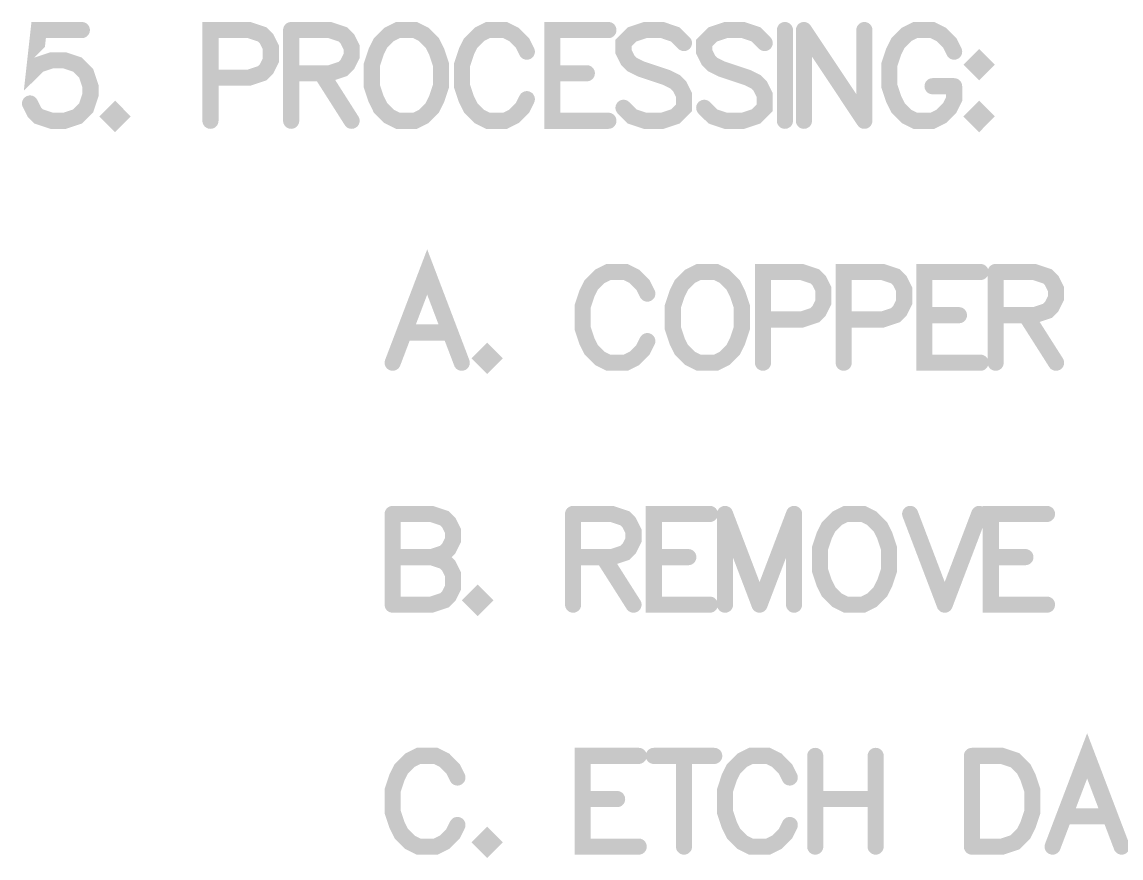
# Model space of a CAD drawing. Extents: x -9.8 to 23.3, y -7.1 to 14.3.
# Drawn here: x -6.209 to -5.527, y 6.133 to 6.651 of the extents above; entities that cross this region are included whole.
import ezdxf

# ---------------------------------------------------------------- set-up
doc = ezdxf.new("R2010")
doc.units = 0
doc.layers.add('2D_LINE_00', color=1, linetype='CONTINUOUS')

# ---------------------------------------------------------------- blocks, each defined once
blk = doc.blocks.new('SMOOTH_0$01')
at = {"const_width": 0.005}
blk.add_lwpolyline([(-0.0025, 0, 1), (0.0025, 0, 1)], format="xyb", close=True, dxfattribs=at)
blk = doc.blocks.new('DRAWING_1329')
at = {"layer": '2D_LINE_00', "const_width": 0.01}
blk.add_lwpolyline([(0, 0), (-0.00268, 0.00535), (-0.00803, 0.01071), (-0.01339, 0.01339), (-0.0241, 0.01339), (-0.02946, 0.01071), (-0.03481, 0.00535), (-0.03749, 0), (-0.04017, -0.00804), (-0.04017, -0.02143), (-0.03749, -0.02946), (-0.03481, -0.03482), (-0.02946, -0.04017), (-0.0241, -0.04285), (-0.01339, -0.04285), (-0.00803, -0.04017), (-0.00268, -0.03482), (0, -0.02946)], dxfattribs=at)
at = {"layer": '2D_LINE_00'}
for p in [(-0.02946, 0.01071), (-0.0241, 0.01339), (-0.01339, 0.01339), (-0.00803, 0.01071), (-0.03481, 0.00535), (-0.00268, 0.00535), (-0.03749, 0), (0, 0), (-0.04017, -0.00804), (-0.04017, -0.02143), (-0.03749, -0.02946), (0, -0.02946), (-0.03481, -0.03482), (-0.00268, -0.03482), (-0.02946, -0.04017), (-0.0241, -0.04285), (-0.01339, -0.04285), (-0.00803, -0.04017)]:
    blk.add_blockref('SMOOTH_0$01', p, dxfattribs=at)
blk = doc.blocks.new('DRAWING_1330')
at = {"layer": '2D_LINE_00', "const_width": 0.01}
blk.add_lwpolyline([(0, 0), (-0.00268, -0.00268), (0, -0.00536), (0.00268, -0.00268), (0, 0)], dxfattribs=at)
at = {"layer": '2D_LINE_00'}
for p in [(-0.00268, -0.00268), (0, 0), (0, 0), (0.00268, -0.00268), (0, -0.00536)]:
    blk.add_blockref('SMOOTH_0$01', p, dxfattribs=at)
blk = doc.blocks.new('DRAWING_1331')
at = {"layer": '2D_LINE_00', "const_width": 0.01}
blk.add_lwpolyline([(0, 0), (-0.03482, 0), (-0.03482, -0.05624), (0, -0.05624)], dxfattribs=at)
at = {"layer": '2D_LINE_00'}
for p in [(-0.03482, 0), (0, 0), (-0.03482, -0.05624), (0, -0.05624)]:
    blk.add_blockref('SMOOTH_0$01', p, dxfattribs=at)
blk = doc.blocks.new('DRAWING_1332')
at = {"layer": '2D_LINE_00', "const_width": 0.01}
blk.add_lwpolyline([(0, 0), (0.02143, 0)], dxfattribs=at)
at = {"layer": '2D_LINE_00'}
for p in [(0, 0), (0.02143, 0)]:
    blk.add_blockref('SMOOTH_0$01', p, dxfattribs=at)
blk = doc.blocks.new('DRAWING_1333')
at = {"layer": '2D_LINE_00', "const_width": 0.01}
blk.add_lwpolyline([(0, 0), (0, -0.05624)], dxfattribs=at)
at = {"layer": '2D_LINE_00'}
for p in [(0, 0), (0, -0.05624)]:
    blk.add_blockref('SMOOTH_0$01', p, dxfattribs=at)
blk = doc.blocks.new('DRAWING_1334')
at = {"layer": '2D_LINE_00', "const_width": 0.01}
blk.add_lwpolyline([(0, 0), (0.03749, 0)], dxfattribs=at)
at = {"layer": '2D_LINE_00'}
for p in [(0, 0), (0.03749, 0)]:
    blk.add_blockref('SMOOTH_0$01', p, dxfattribs=at)
blk = doc.blocks.new('DRAWING_1335')
at = {"layer": '2D_LINE_00', "const_width": 0.01}
blk.add_lwpolyline([(0, 0), (-0.00268, 0.00535), (-0.00804, 0.01071), (-0.01339, 0.01339), (-0.02411, 0.01339), (-0.02946, 0.01071), (-0.03482, 0.00535), (-0.0375, 0), (-0.04017, -0.00804), (-0.04017, -0.02143), (-0.0375, -0.02946), (-0.03482, -0.03482), (-0.02946, -0.04017), (-0.02411, -0.04285), (-0.01339, -0.04285), (-0.00804, -0.04017), (-0.00268, -0.03482), (0, -0.02946)], dxfattribs=at)
at = {"layer": '2D_LINE_00'}
for p in [(-0.02946, 0.01071), (-0.02411, 0.01339), (-0.01339, 0.01339), (-0.00804, 0.01071), (-0.03482, 0.00535), (-0.00268, 0.00535), (-0.0375, 0), (0, 0), (-0.04017, -0.00804), (-0.04017, -0.02143), (-0.0375, -0.02946), (0, -0.02946), (-0.03482, -0.03482), (-0.00268, -0.03482), (-0.02946, -0.04017), (-0.02411, -0.04285), (-0.01339, -0.04285), (-0.00804, -0.04017)]:
    blk.add_blockref('SMOOTH_0$01', p, dxfattribs=at)
blk = doc.blocks.new('DRAWING_1336')
at = {"layer": '2D_LINE_00', "const_width": 0.01}
blk.add_lwpolyline([(0, 0), (0, -0.05624)], dxfattribs=at)
at = {"layer": '2D_LINE_00'}
for p in [(0, 0), (0, -0.05624)]:
    blk.add_blockref('SMOOTH_0$01', p, dxfattribs=at)
blk = doc.blocks.new('DRAWING_1337')
at = {"layer": '2D_LINE_00', "const_width": 0.01}
blk.add_lwpolyline([(0, 0), (0, -0.05624)], dxfattribs=at)
at = {"layer": '2D_LINE_00'}
for p in [(0, 0), (0, -0.05624)]:
    blk.add_blockref('SMOOTH_0$01', p, dxfattribs=at)
blk = doc.blocks.new('DRAWING_1338')
at = {"layer": '2D_LINE_00', "const_width": 0.01}
blk.add_lwpolyline([(0, 0), (0.03749, 0)], dxfattribs=at)
at = {"layer": '2D_LINE_00'}
for p in [(0, 0), (0.03749, 0)]:
    blk.add_blockref('SMOOTH_0$01', p, dxfattribs=at)
blk = doc.blocks.new('DRAWING_1339')
at = {"layer": '2D_LINE_00', "const_width": 0.01}
blk.add_lwpolyline([(0, 0), (0, -0.05624)], dxfattribs=at)
at = {"layer": '2D_LINE_00'}
for p in [(0, 0), (0, -0.05624)]:
    blk.add_blockref('SMOOTH_0$01', p, dxfattribs=at)
blk = doc.blocks.new('DRAWING_1340')
at = {"layer": '2D_LINE_00', "const_width": 0.01}
blk.add_lwpolyline([(0, 0), (0.01874, 0), (0.02678, -0.00268), (0.03213, -0.00804), (0.03481, -0.01339), (0.03749, -0.02143), (0.03749, -0.03482), (0.03481, -0.04285), (0.03213, -0.04821), (0.02678, -0.05356), (0.01874, -0.05624), (0, -0.05624)], dxfattribs=at)
at = {"layer": '2D_LINE_00'}
for p in [(0, 0), (0.01874, 0), (0.02678, -0.00268), (0.03213, -0.00804), (0.03481, -0.01339), (0.03749, -0.02143), (0.03749, -0.03482), (0.03481, -0.04285), (0.03213, -0.04821), (0, -0.05624), (0.01874, -0.05624), (0.02678, -0.05356)]:
    blk.add_blockref('SMOOTH_0$01', p, dxfattribs=at)
blk = doc.blocks.new('DRAWING_1341')
at = {"layer": '2D_LINE_00', "const_width": 0.01}
blk.add_lwpolyline([(0, 0), (-0.02142, 0.05624), (-0.04284, 0)], dxfattribs=at)
at = {"layer": '2D_LINE_00'}
for p in [(-0.02142, 0.05624), (-0.04284, 0), (0, 0)]:
    blk.add_blockref('SMOOTH_0$01', p, dxfattribs=at)
blk = doc.blocks.new('DRAWING_1342')
at = {"layer": '2D_LINE_00', "const_width": 0.01}
blk.add_lwpolyline([(0, 0), (0.02678, 0)], dxfattribs=at)
at = {"layer": '2D_LINE_00'}
for p in [(0, 0), (0.02678, 0)]:
    blk.add_blockref('SMOOTH_0$01', p, dxfattribs=at)
blk = doc.blocks.new('DRAWING_1435')
at = {"layer": '2D_LINE_00', "const_width": 0.01}
blk.add_lwpolyline([(0, 0), (-0.02678, 0), (-0.02946, -0.0241), (-0.02678, -0.02143), (-0.01875, -0.01875), (-0.01072, -0.01875), (-0.00268, -0.02143), (0.00267, -0.02678), (0.00535, -0.03482), (0.00535, -0.04017), (0.00267, -0.04821), (-0.00268, -0.05356), (-0.01072, -0.05624), (-0.01875, -0.05624), (-0.02678, -0.05356), (-0.02946, -0.05088), (-0.03214, -0.04553)], dxfattribs=at)
at = {"layer": '2D_LINE_00'}
for p in [(-0.02678, 0), (0, 0), (-0.02946, -0.0241), (-0.02678, -0.02143), (-0.01875, -0.01875), (-0.01072, -0.01875), (-0.00268, -0.02143), (0.00267, -0.02678), (0.00535, -0.03482), (-0.03214, -0.04553), (0.00535, -0.04017), (-0.02946, -0.05088), (0.00267, -0.04821), (-0.02678, -0.05356), (-0.01875, -0.05624), (-0.01072, -0.05624), (-0.00268, -0.05356)]:
    blk.add_blockref('SMOOTH_0$01', p, dxfattribs=at)
blk = doc.blocks.new('DRAWING_1436')
at = {"layer": '2D_LINE_00', "const_width": 0.01}
blk.add_lwpolyline([(0, 0), (-0.00268, -0.00268), (0, -0.00536), (0.00267, -0.00268), (0, 0)], dxfattribs=at)
at = {"layer": '2D_LINE_00'}
for p in [(-0.00268, -0.00268), (0, 0), (0, 0), (0.00267, -0.00268), (0, -0.00536)]:
    blk.add_blockref('SMOOTH_0$01', p, dxfattribs=at)
blk = doc.blocks.new('DRAWING_1437')
at = {"layer": '2D_LINE_00', "const_width": 0.01}
blk.add_lwpolyline([(0, 0), (0.0241, 0), (0.03214, 0.00268), (0.03481, 0.00536), (0.03749, 0.01071), (0.03749, 0.01875), (0.03481, 0.0241), (0.03214, 0.02678), (0.0241, 0.02946), (0, 0.02946), (0, -0.02678)], dxfattribs=at)
at = {"layer": '2D_LINE_00'}
for p in [(0, 0.02946), (0.0241, 0.02946), (0.03214, 0.02678), (0.03481, 0.0241), (0.03749, 0.01875), (0.03749, 0.01071), (0.03214, 0.00268), (0.03481, 0.00536), (0, 0), (0.0241, 0), (0, -0.02678)]:
    blk.add_blockref('SMOOTH_0$01', p, dxfattribs=at)
blk = doc.blocks.new('DRAWING_1438')
at = {"layer": '2D_LINE_00', "const_width": 0.01}
blk.add_lwpolyline([(0, 0), (0, -0.05624)], dxfattribs=at)
at = {"layer": '2D_LINE_00'}
for p in [(0, 0), (0, -0.05624)]:
    blk.add_blockref('SMOOTH_0$01', p, dxfattribs=at)
blk = doc.blocks.new('DRAWING_1439')
at = {"layer": '2D_LINE_00', "const_width": 0.01}
blk.add_lwpolyline([(0, 0), (0.0241, 0), (0.03213, -0.00268), (0.03481, -0.00536), (0.03749, -0.01071), (0.03749, -0.01607), (0.03481, -0.02143), (0.03213, -0.0241), (0.0241, -0.02678), (0, -0.02678)], dxfattribs=at)
at = {"layer": '2D_LINE_00'}
for p in [(0, 0), (0.0241, 0), (0.03213, -0.00268), (0.03481, -0.00536), (0.03749, -0.01071), (0.03749, -0.01607), (0.03213, -0.0241), (0.03481, -0.02143), (0, -0.02678), (0.0241, -0.02678)]:
    blk.add_blockref('SMOOTH_0$01', p, dxfattribs=at)
blk = doc.blocks.new('DRAWING_1440')
at = {"layer": '2D_LINE_00', "const_width": 0.01}
blk.add_lwpolyline([(0, 0), (0.01875, -0.02946)], dxfattribs=at)
at = {"layer": '2D_LINE_00'}
for p in [(0, 0), (0.01875, -0.02946)]:
    blk.add_blockref('SMOOTH_0$01', p, dxfattribs=at)
blk = doc.blocks.new('DRAWING_1441')
at = {"layer": '2D_LINE_00', "const_width": 0.01}
blk.add_lwpolyline([(0, 0), (-0.00536, -0.00268), (-0.01072, -0.00804), (-0.01339, -0.01339), (-0.01607, -0.02143), (-0.01607, -0.03482), (-0.01339, -0.04285), (-0.01072, -0.04821), (-0.00536, -0.05356), (0, -0.05624), (0.01071, -0.05624), (0.01606, -0.05356), (0.02142, -0.04821), (0.0241, -0.04285), (0.02678, -0.03482), (0.02678, -0.02143), (0.0241, -0.01339), (0.02142, -0.00804), (0.01606, -0.00268), (0.01071, 0), (0, 0)], dxfattribs=at)
at = {"layer": '2D_LINE_00'}
for p in [(-0.00536, -0.00268), (0, 0), (0, 0), (0.01071, 0), (0.01606, -0.00268), (-0.01072, -0.00804), (0.02142, -0.00804), (-0.01339, -0.01339), (0.0241, -0.01339), (-0.01607, -0.02143), (0.02678, -0.02143), (-0.01607, -0.03482), (0.02678, -0.03482), (-0.01339, -0.04285), (0.0241, -0.04285), (-0.01072, -0.04821), (0.02142, -0.04821), (-0.00536, -0.05356), (0, -0.05624), (0.01071, -0.05624), (0.01606, -0.05356)]:
    blk.add_blockref('SMOOTH_0$01', p, dxfattribs=at)
blk = doc.blocks.new('DRAWING_1442')
at = {"layer": '2D_LINE_00', "const_width": 0.01}
blk.add_lwpolyline([(0, 0), (-0.00268, 0.00535), (-0.00804, 0.01071), (-0.01339, 0.01339), (-0.0241, 0.01339), (-0.02946, 0.01071), (-0.03482, 0.00535), (-0.03749, 0), (-0.04017, -0.00804), (-0.04017, -0.02143), (-0.03749, -0.02946), (-0.03482, -0.03482), (-0.02946, -0.04017), (-0.0241, -0.04285), (-0.01339, -0.04285), (-0.00804, -0.04017), (-0.00268, -0.03482), (0, -0.02946)], dxfattribs=at)
at = {"layer": '2D_LINE_00'}
for p in [(-0.02946, 0.01071), (-0.0241, 0.01339), (-0.01339, 0.01339), (-0.00804, 0.01071), (-0.03482, 0.00535), (-0.00268, 0.00535), (-0.03749, 0), (0, 0), (-0.04017, -0.00804), (-0.04017, -0.02143), (-0.03749, -0.02946), (0, -0.02946), (-0.03482, -0.03482), (-0.00268, -0.03482), (-0.02946, -0.04017), (-0.0241, -0.04285), (-0.01339, -0.04285), (-0.00804, -0.04017)]:
    blk.add_blockref('SMOOTH_0$01', p, dxfattribs=at)
blk = doc.blocks.new('DRAWING_1443')
at = {"layer": '2D_LINE_00', "const_width": 0.01}
blk.add_lwpolyline([(0, 0), (-0.03481, 0), (-0.03481, -0.05624), (0, -0.05624)], dxfattribs=at)
at = {"layer": '2D_LINE_00'}
for p in [(-0.03481, 0), (0, 0), (-0.03481, -0.05624), (0, -0.05624)]:
    blk.add_blockref('SMOOTH_0$01', p, dxfattribs=at)
blk = doc.blocks.new('DRAWING_1444')
at = {"layer": '2D_LINE_00', "const_width": 0.01}
blk.add_lwpolyline([(0, 0), (0.02142, 0)], dxfattribs=at)
at = {"layer": '2D_LINE_00'}
for p in [(0, 0), (0.02142, 0)]:
    blk.add_blockref('SMOOTH_0$01', p, dxfattribs=at)
blk = doc.blocks.new('DRAWING_1445')
at = {"layer": '2D_LINE_00', "const_width": 0.01}
blk.add_lwpolyline([(0, 0), (-0.00536, 0.00536), (-0.01339, 0.00804), (-0.02411, 0.00804), (-0.03214, 0.00536), (-0.0375, 0), (-0.0375, -0.00535), (-0.03482, -0.01071), (-0.03214, -0.01339), (-0.02678, -0.01606), (-0.01072, -0.02142), (-0.00536, -0.0241), (-0.00268, -0.02678), (0, -0.03213), (0, -0.04017), (-0.00536, -0.04552), (-0.01339, -0.0482), (-0.02411, -0.0482), (-0.03214, -0.04552), (-0.0375, -0.04017)], dxfattribs=at)
at = {"layer": '2D_LINE_00'}
for p in [(-0.03214, 0.00536), (-0.02411, 0.00804), (-0.01339, 0.00804), (-0.00536, 0.00536), (-0.0375, 0), (0, 0), (-0.0375, -0.00535), (-0.03482, -0.01071), (-0.03214, -0.01339), (-0.02678, -0.01606), (-0.01072, -0.02142), (-0.00536, -0.0241), (-0.00268, -0.02678), (0, -0.03213), (-0.0375, -0.04017), (-0.03214, -0.04552), (-0.00536, -0.04552), (0, -0.04017), (-0.02411, -0.0482), (-0.01339, -0.0482)]:
    blk.add_blockref('SMOOTH_0$01', p, dxfattribs=at)
blk = doc.blocks.new('DRAWING_1446')
at = {"layer": '2D_LINE_00', "const_width": 0.01}
blk.add_lwpolyline([(0, 0), (-0.00536, 0.00536), (-0.01339, 0.00804), (-0.02411, 0.00804), (-0.03214, 0.00536), (-0.0375, 0), (-0.0375, -0.00535), (-0.03482, -0.01071), (-0.03214, -0.01339), (-0.02678, -0.01606), (-0.01072, -0.02142), (-0.00536, -0.0241), (-0.00268, -0.02678), (0, -0.03213), (0, -0.04017), (-0.00536, -0.04552), (-0.01339, -0.0482), (-0.02411, -0.0482), (-0.03214, -0.04552), (-0.0375, -0.04017)], dxfattribs=at)
at = {"layer": '2D_LINE_00'}
for p in [(-0.03214, 0.00536), (-0.02411, 0.00804), (-0.01339, 0.00804), (-0.00536, 0.00536), (-0.0375, 0), (0, 0), (-0.0375, -0.00535), (-0.03482, -0.01071), (-0.03214, -0.01339), (-0.02678, -0.01606), (-0.01072, -0.02142), (-0.00536, -0.0241), (-0.00268, -0.02678), (0, -0.03213), (-0.0375, -0.04017), (-0.03214, -0.04552), (-0.00536, -0.04552), (0, -0.04017), (-0.02411, -0.0482), (-0.01339, -0.0482)]:
    blk.add_blockref('SMOOTH_0$01', p, dxfattribs=at)
blk = doc.blocks.new('DRAWING_1447')
at = {"layer": '2D_LINE_00', "const_width": 0.01}
blk.add_lwpolyline([(0, 0), (0, -0.05624)], dxfattribs=at)
at = {"layer": '2D_LINE_00'}
for p in [(0, 0), (0, -0.05624)]:
    blk.add_blockref('SMOOTH_0$01', p, dxfattribs=at)
blk = doc.blocks.new('DRAWING_1448')
at = {"layer": '2D_LINE_00', "const_width": 0.01}
blk.add_lwpolyline([(0, 0), (0, -0.05624)], dxfattribs=at)
at = {"layer": '2D_LINE_00'}
for p in [(0, 0), (0, -0.05624)]:
    blk.add_blockref('SMOOTH_0$01', p, dxfattribs=at)
blk = doc.blocks.new('DRAWING_1449')
at = {"layer": '2D_LINE_00', "const_width": 0.01}
blk.add_lwpolyline([(0, 0), (0.03749, -0.05624)], dxfattribs=at)
at = {"layer": '2D_LINE_00'}
for p in [(0, 0), (0.03749, -0.05624)]:
    blk.add_blockref('SMOOTH_0$01', p, dxfattribs=at)
blk = doc.blocks.new('DRAWING_1450')
at = {"layer": '2D_LINE_00', "const_width": 0.01}
blk.add_lwpolyline([(0, 0), (0, -0.05624)], dxfattribs=at)
at = {"layer": '2D_LINE_00'}
for p in [(0, 0), (0, -0.05624)]:
    blk.add_blockref('SMOOTH_0$01', p, dxfattribs=at)
blk = doc.blocks.new('DRAWING_1451')
at = {"layer": '2D_LINE_00', "const_width": 0.01}
blk.add_lwpolyline([(0, 0), (-0.00268, 0.00535), (-0.00803, 0.01071), (-0.01339, 0.01339), (-0.0241, 0.01339), (-0.02946, 0.01071), (-0.03481, 0.00535), (-0.03749, 0), (-0.04017, -0.00804), (-0.04017, -0.02143), (-0.03749, -0.02946), (-0.03481, -0.03482), (-0.02946, -0.04017), (-0.0241, -0.04285), (-0.01339, -0.04285), (-0.00803, -0.04017), (-0.00268, -0.03482), (0, -0.02946), (0, -0.02143)], dxfattribs=at)
at = {"layer": '2D_LINE_00'}
for p in [(-0.02946, 0.01071), (-0.0241, 0.01339), (-0.01339, 0.01339), (-0.00803, 0.01071), (-0.03481, 0.00535), (-0.00268, 0.00535), (-0.03749, 0), (0, 0), (-0.04017, -0.00804), (-0.04017, -0.02143), (0, -0.02143), (-0.03749, -0.02946), (0, -0.02946), (-0.03481, -0.03482), (-0.00268, -0.03482), (-0.02946, -0.04017), (-0.0241, -0.04285), (-0.01339, -0.04285), (-0.00803, -0.04017)]:
    blk.add_blockref('SMOOTH_0$01', p, dxfattribs=at)
blk = doc.blocks.new('DRAWING_1452')
at = {"layer": '2D_LINE_00', "const_width": 0.01}
blk.add_lwpolyline([(0, 0), (0.01339, 0)], dxfattribs=at)
at = {"layer": '2D_LINE_00'}
for p in [(0, 0), (0.01339, 0)]:
    blk.add_blockref('SMOOTH_0$01', p, dxfattribs=at)
blk = doc.blocks.new('DRAWING_1453')
at = {"layer": '2D_LINE_00', "const_width": 0.01}
blk.add_lwpolyline([(0, 0), (-0.00268, -0.00268), (0, -0.00535), (0.00268, -0.00268), (0, 0)], dxfattribs=at)
at = {"layer": '2D_LINE_00'}
for p in [(-0.00268, -0.00268), (0, 0), (0, 0), (0.00268, -0.00268), (0, -0.00535)]:
    blk.add_blockref('SMOOTH_0$01', p, dxfattribs=at)
blk = doc.blocks.new('DRAWING_1454')
at = {"layer": '2D_LINE_00', "const_width": 0.01}
blk.add_lwpolyline([(0, 0), (-0.00268, -0.00268), (0, -0.00536), (0.00268, -0.00268), (0, 0)], dxfattribs=at)
at = {"layer": '2D_LINE_00'}
for p in [(-0.00268, -0.00268), (0, 0), (0, 0), (0.00268, -0.00268), (0, -0.00536)]:
    blk.add_blockref('SMOOTH_0$01', p, dxfattribs=at)
blk = doc.blocks.new('DRAWING_1675')
at = {"layer": '2D_LINE_00', "const_width": 0.01}
blk.add_lwpolyline([(0, 0), (0, -0.05624)], dxfattribs=at)
at = {"layer": '2D_LINE_00'}
for p in [(0, 0), (0, -0.05624)]:
    blk.add_blockref('SMOOTH_0$01', p, dxfattribs=at)
blk = doc.blocks.new('DRAWING_1676')
at = {"layer": '2D_LINE_00', "const_width": 0.01}
blk.add_lwpolyline([(0, 0), (0.0241, 0), (0.03214, -0.00268), (0.03481, -0.00536), (0.03749, -0.01071), (0.03749, -0.01607), (0.03481, -0.02143), (0.03214, -0.0241), (0.0241, -0.02678)], dxfattribs=at)
at = {"layer": '2D_LINE_00'}
for p in [(0, 0), (0.0241, 0), (0.03214, -0.00268), (0.03481, -0.00536), (0.03749, -0.01071), (0.03749, -0.01607), (0.03214, -0.0241), (0.03481, -0.02143), (0.0241, -0.02678)]:
    blk.add_blockref('SMOOTH_0$01', p, dxfattribs=at)
blk = doc.blocks.new('DRAWING_1677')
at = {"layer": '2D_LINE_00', "const_width": 0.01}
blk.add_lwpolyline([(0, 0), (0.0241, 0), (0.03214, -0.00268), (0.03481, -0.00536), (0.03749, -0.01071), (0.03749, -0.01875), (0.03481, -0.0241), (0.03214, -0.02678), (0.0241, -0.02946), (0, -0.02946)], dxfattribs=at)
at = {"layer": '2D_LINE_00'}
for p in [(0, 0), (0.0241, 0), (0.03214, -0.00268), (0.03481, -0.00536), (0.03749, -0.01071), (0.03481, -0.0241), (0.03749, -0.01875), (0, -0.02946), (0.0241, -0.02946), (0.03214, -0.02678)]:
    blk.add_blockref('SMOOTH_0$01', p, dxfattribs=at)
blk = doc.blocks.new('DRAWING_1678')
at = {"layer": '2D_LINE_00', "const_width": 0.01}
blk.add_lwpolyline([(0, 0), (-0.00268, -0.00268), (0, -0.00536), (0.00267, -0.00268), (0, 0)], dxfattribs=at)
at = {"layer": '2D_LINE_00'}
for p in [(-0.00268, -0.00268), (0, 0), (0, 0), (0.00267, -0.00268), (0, -0.00536)]:
    blk.add_blockref('SMOOTH_0$01', p, dxfattribs=at)
blk = doc.blocks.new('DRAWING_1679')
at = {"layer": '2D_LINE_00', "const_width": 0.01}
blk.add_lwpolyline([(0, 0), (0, -0.05624)], dxfattribs=at)
at = {"layer": '2D_LINE_00'}
for p in [(0, 0), (0, -0.05624)]:
    blk.add_blockref('SMOOTH_0$01', p, dxfattribs=at)
blk = doc.blocks.new('DRAWING_1680')
at = {"layer": '2D_LINE_00', "const_width": 0.01}
blk.add_lwpolyline([(0, 0), (0.0241, 0), (0.03214, -0.00268), (0.03481, -0.00536), (0.03749, -0.01071), (0.03749, -0.01607), (0.03481, -0.02143), (0.03214, -0.0241), (0.0241, -0.02678), (0, -0.02678)], dxfattribs=at)
at = {"layer": '2D_LINE_00'}
for p in [(0, 0), (0.0241, 0), (0.03214, -0.00268), (0.03481, -0.00536), (0.03749, -0.01071), (0.03749, -0.01607), (0.03214, -0.0241), (0.03481, -0.02143), (0, -0.02678), (0.0241, -0.02678)]:
    blk.add_blockref('SMOOTH_0$01', p, dxfattribs=at)
blk = doc.blocks.new('DRAWING_1681')
at = {"layer": '2D_LINE_00', "const_width": 0.01}
blk.add_lwpolyline([(0, 0), (0.01874, -0.02946)], dxfattribs=at)
at = {"layer": '2D_LINE_00'}
for p in [(0, 0), (0.01874, -0.02946)]:
    blk.add_blockref('SMOOTH_0$01', p, dxfattribs=at)
blk = doc.blocks.new('DRAWING_1682')
at = {"layer": '2D_LINE_00', "const_width": 0.01}
blk.add_lwpolyline([(0, 0), (-0.03481, 0), (-0.03481, -0.05624), (0, -0.05624)], dxfattribs=at)
at = {"layer": '2D_LINE_00'}
for p in [(-0.03481, 0), (0, 0), (-0.03481, -0.05624), (0, -0.05624)]:
    blk.add_blockref('SMOOTH_0$01', p, dxfattribs=at)
blk = doc.blocks.new('DRAWING_1683')
at = {"layer": '2D_LINE_00', "const_width": 0.01}
blk.add_lwpolyline([(0, 0), (0.02142, 0)], dxfattribs=at)
at = {"layer": '2D_LINE_00'}
for p in [(0, 0), (0.02142, 0)]:
    blk.add_blockref('SMOOTH_0$01', p, dxfattribs=at)
blk = doc.blocks.new('DRAWING_1684')
at = {"layer": '2D_LINE_00', "const_width": 0.01}
blk.add_lwpolyline([(0, 0), (0, -0.05624)], dxfattribs=at)
at = {"layer": '2D_LINE_00'}
for p in [(0, 0), (0, -0.05624)]:
    blk.add_blockref('SMOOTH_0$01', p, dxfattribs=at)
blk = doc.blocks.new('DRAWING_1685')
at = {"layer": '2D_LINE_00', "const_width": 0.01}
blk.add_lwpolyline([(0, 0), (0.02142, -0.05624)], dxfattribs=at)
at = {"layer": '2D_LINE_00'}
for p in [(0, 0), (0.02142, -0.05624)]:
    blk.add_blockref('SMOOTH_0$01', p, dxfattribs=at)
blk = doc.blocks.new('DRAWING_1686')
at = {"layer": '2D_LINE_00', "const_width": 0.01}
blk.add_lwpolyline([(0, 0), (-0.02142, -0.05624)], dxfattribs=at)
at = {"layer": '2D_LINE_00'}
for p in [(0, 0), (-0.02142, -0.05624)]:
    blk.add_blockref('SMOOTH_0$01', p, dxfattribs=at)
blk = doc.blocks.new('DRAWING_1687')
at = {"layer": '2D_LINE_00', "const_width": 0.01}
blk.add_lwpolyline([(0, 0), (0, -0.05624)], dxfattribs=at)
at = {"layer": '2D_LINE_00'}
for p in [(0, 0), (0, -0.05624)]:
    blk.add_blockref('SMOOTH_0$01', p, dxfattribs=at)
blk = doc.blocks.new('DRAWING_1688')
at = {"layer": '2D_LINE_00', "const_width": 0.01}
blk.add_lwpolyline([(0, 0), (-0.00536, -0.00268), (-0.01071, -0.00804), (-0.01339, -0.01339), (-0.01607, -0.02143), (-0.01607, -0.03482), (-0.01339, -0.04285), (-0.01071, -0.04821), (-0.00536, -0.05356), (0, -0.05624), (0.01071, -0.05624), (0.01607, -0.05356), (0.02142, -0.04821), (0.0241, -0.04285), (0.02678, -0.03482), (0.02678, -0.02143), (0.0241, -0.01339), (0.02142, -0.00804), (0.01607, -0.00268), (0.01071, 0), (0, 0)], dxfattribs=at)
at = {"layer": '2D_LINE_00'}
for p in [(-0.00536, -0.00268), (0, 0), (0, 0), (0.01071, 0), (0.01607, -0.00268), (-0.01071, -0.00804), (0.02142, -0.00804), (-0.01339, -0.01339), (0.0241, -0.01339), (-0.01607, -0.02143), (0.02678, -0.02143), (-0.01607, -0.03482), (0.02678, -0.03482), (-0.01339, -0.04285), (0.0241, -0.04285), (-0.01071, -0.04821), (0.02142, -0.04821), (-0.00536, -0.05356), (0, -0.05624), (0.01071, -0.05624), (0.01607, -0.05356)]:
    blk.add_blockref('SMOOTH_0$01', p, dxfattribs=at)
blk = doc.blocks.new('DRAWING_1689')
at = {"layer": '2D_LINE_00', "const_width": 0.01}
blk.add_lwpolyline([(0, 0), (0.02143, -0.05624)], dxfattribs=at)
at = {"layer": '2D_LINE_00'}
for p in [(0, 0), (0.02143, -0.05624)]:
    blk.add_blockref('SMOOTH_0$01', p, dxfattribs=at)
blk = doc.blocks.new('DRAWING_1690')
at = {"layer": '2D_LINE_00', "const_width": 0.01}
blk.add_lwpolyline([(0, 0), (-0.02142, -0.05624)], dxfattribs=at)
at = {"layer": '2D_LINE_00'}
for p in [(0, 0), (-0.02142, -0.05624)]:
    blk.add_blockref('SMOOTH_0$01', p, dxfattribs=at)
blk = doc.blocks.new('DRAWING_1691')
at = {"layer": '2D_LINE_00', "const_width": 0.01}
blk.add_lwpolyline([(0, 0), (-0.03481, 0), (-0.03481, -0.05624), (0, -0.05624)], dxfattribs=at)
at = {"layer": '2D_LINE_00'}
for p in [(-0.03481, 0), (0, 0), (-0.03481, -0.05624), (0, -0.05624)]:
    blk.add_blockref('SMOOTH_0$01', p, dxfattribs=at)
blk = doc.blocks.new('DRAWING_1692')
at = {"layer": '2D_LINE_00', "const_width": 0.01}
blk.add_lwpolyline([(0, 0), (0.02142, 0)], dxfattribs=at)
at = {"layer": '2D_LINE_00'}
for p in [(0, 0), (0.02142, 0)]:
    blk.add_blockref('SMOOTH_0$01', p, dxfattribs=at)
blk = doc.blocks.new('DRAWING_1767')
at = {"layer": '2D_LINE_00', "const_width": 0.01}
blk.add_lwpolyline([(0, 0), (-0.02143, 0.05624), (-0.04285, 0)], dxfattribs=at)
at = {"layer": '2D_LINE_00'}
for p in [(-0.02143, 0.05624), (-0.04285, 0), (0, 0)]:
    blk.add_blockref('SMOOTH_0$01', p, dxfattribs=at)
blk = doc.blocks.new('DRAWING_1768')
at = {"layer": '2D_LINE_00', "const_width": 0.01}
blk.add_lwpolyline([(0, 0), (0.02678, 0)], dxfattribs=at)
at = {"layer": '2D_LINE_00'}
for p in [(0, 0), (0.02678, 0)]:
    blk.add_blockref('SMOOTH_0$01', p, dxfattribs=at)
blk = doc.blocks.new('DRAWING_1769')
at = {"layer": '2D_LINE_00', "const_width": 0.01}
blk.add_lwpolyline([(0, 0), (-0.00268, -0.00268), (0, -0.00536), (0.00268, -0.00268), (0, 0)], dxfattribs=at)
at = {"layer": '2D_LINE_00'}
for p in [(-0.00268, -0.00268), (0, 0), (0, 0), (0.00268, -0.00268), (0, -0.00536)]:
    blk.add_blockref('SMOOTH_0$01', p, dxfattribs=at)
blk = doc.blocks.new('DRAWING_1770')
at = {"layer": '2D_LINE_00', "const_width": 0.01}
blk.add_lwpolyline([(0, 0), (-0.00268, 0.00535), (-0.00803, 0.01071), (-0.01339, 0.01339), (-0.0241, 0.01339), (-0.02946, 0.01071), (-0.03481, 0.00535), (-0.03749, 0), (-0.04017, -0.00804), (-0.04017, -0.02143), (-0.03749, -0.02946), (-0.03481, -0.03482), (-0.02946, -0.04017), (-0.0241, -0.04285), (-0.01339, -0.04285), (-0.00803, -0.04017), (-0.00268, -0.03482), (0, -0.02946)], dxfattribs=at)
at = {"layer": '2D_LINE_00'}
for p in [(-0.02946, 0.01071), (-0.0241, 0.01339), (-0.01339, 0.01339), (-0.00803, 0.01071), (-0.03481, 0.00535), (-0.00268, 0.00535), (-0.03749, 0), (0, 0), (-0.04017, -0.00804), (-0.04017, -0.02143), (-0.03749, -0.02946), (0, -0.02946), (-0.03481, -0.03482), (-0.00268, -0.03482), (-0.02946, -0.04017), (-0.0241, -0.04285), (-0.01339, -0.04285), (-0.00803, -0.04017)]:
    blk.add_blockref('SMOOTH_0$01', p, dxfattribs=at)
blk = doc.blocks.new('DRAWING_1771')
at = {"layer": '2D_LINE_00', "const_width": 0.01}
blk.add_lwpolyline([(0, 0), (-0.00536, -0.00268), (-0.01071, -0.00804), (-0.01339, -0.01339), (-0.01607, -0.02143), (-0.01607, -0.03482), (-0.01339, -0.04285), (-0.01071, -0.04821), (-0.00536, -0.05356), (0, -0.05624), (0.01071, -0.05624), (0.01607, -0.05356), (0.02142, -0.04821), (0.0241, -0.04285), (0.02678, -0.03482), (0.02678, -0.02143), (0.0241, -0.01339), (0.02142, -0.00804), (0.01607, -0.00268), (0.01071, 0), (0, 0)], dxfattribs=at)
at = {"layer": '2D_LINE_00'}
for p in [(-0.00536, -0.00268), (0, 0), (0, 0), (0.01071, 0), (0.01607, -0.00268), (-0.01071, -0.00804), (0.02142, -0.00804), (-0.01339, -0.01339), (0.0241, -0.01339), (-0.01607, -0.02143), (0.02678, -0.02143), (-0.01607, -0.03482), (0.02678, -0.03482), (-0.01339, -0.04285), (0.0241, -0.04285), (-0.01071, -0.04821), (0.02142, -0.04821), (-0.00536, -0.05356), (0, -0.05624), (0.01071, -0.05624), (0.01607, -0.05356)]:
    blk.add_blockref('SMOOTH_0$01', p, dxfattribs=at)
blk = doc.blocks.new('DRAWING_1772')
at = {"layer": '2D_LINE_00', "const_width": 0.01}
blk.add_lwpolyline([(0, 0), (0.0241, 0), (0.03214, 0.00268), (0.03482, 0.00536), (0.03749, 0.01071), (0.03749, 0.01875), (0.03482, 0.0241), (0.03214, 0.02678), (0.0241, 0.02946), (0, 0.02946), (0, -0.02678)], dxfattribs=at)
at = {"layer": '2D_LINE_00'}
for p in [(0, 0.02946), (0.0241, 0.02946), (0.03214, 0.02678), (0.03482, 0.0241), (0.03749, 0.01875), (0.03749, 0.01071), (0.03214, 0.00268), (0.03482, 0.00536), (0, 0), (0.0241, 0), (0, -0.02678)]:
    blk.add_blockref('SMOOTH_0$01', p, dxfattribs=at)
blk = doc.blocks.new('DRAWING_1773')
at = {"layer": '2D_LINE_00', "const_width": 0.01}
blk.add_lwpolyline([(0, 0), (0.0241, 0), (0.03214, 0.00268), (0.03481, 0.00536), (0.03749, 0.01071), (0.03749, 0.01875), (0.03481, 0.0241), (0.03214, 0.02678), (0.0241, 0.02946), (0, 0.02946), (0, -0.02678)], dxfattribs=at)
at = {"layer": '2D_LINE_00'}
for p in [(0, 0.02946), (0.0241, 0.02946), (0.03214, 0.02678), (0.03481, 0.0241), (0.03749, 0.01875), (0.03749, 0.01071), (0.03214, 0.00268), (0.03481, 0.00536), (0, 0), (0.0241, 0), (0, -0.02678)]:
    blk.add_blockref('SMOOTH_0$01', p, dxfattribs=at)
blk = doc.blocks.new('DRAWING_1774')
at = {"layer": '2D_LINE_00', "const_width": 0.01}
blk.add_lwpolyline([(0, 0), (-0.03481, 0), (-0.03481, -0.05624), (0, -0.05624)], dxfattribs=at)
at = {"layer": '2D_LINE_00'}
for p in [(-0.03481, 0), (0, 0), (-0.03481, -0.05624), (0, -0.05624)]:
    blk.add_blockref('SMOOTH_0$01', p, dxfattribs=at)
blk = doc.blocks.new('DRAWING_1775')
at = {"layer": '2D_LINE_00', "const_width": 0.01}
blk.add_lwpolyline([(0, 0), (0.02142, 0)], dxfattribs=at)
at = {"layer": '2D_LINE_00'}
for p in [(0, 0), (0.02142, 0)]:
    blk.add_blockref('SMOOTH_0$01', p, dxfattribs=at)
blk = doc.blocks.new('DRAWING_1776')
at = {"layer": '2D_LINE_00', "const_width": 0.01}
blk.add_lwpolyline([(0, 0), (0, -0.05624)], dxfattribs=at)
at = {"layer": '2D_LINE_00'}
for p in [(0, 0), (0, -0.05624)]:
    blk.add_blockref('SMOOTH_0$01', p, dxfattribs=at)
blk = doc.blocks.new('DRAWING_1777')
at = {"layer": '2D_LINE_00', "const_width": 0.01}
blk.add_lwpolyline([(0, 0), (0.0241, 0), (0.03213, -0.00268), (0.03481, -0.00536), (0.03749, -0.01071), (0.03749, -0.01607), (0.03481, -0.02143), (0.03213, -0.0241), (0.0241, -0.02678), (0, -0.02678)], dxfattribs=at)
at = {"layer": '2D_LINE_00'}
for p in [(0, 0), (0.0241, 0), (0.03213, -0.00268), (0.03481, -0.00536), (0.03749, -0.01071), (0.03749, -0.01607), (0.03213, -0.0241), (0.03481, -0.02143), (0, -0.02678), (0.0241, -0.02678)]:
    blk.add_blockref('SMOOTH_0$01', p, dxfattribs=at)
blk = doc.blocks.new('DRAWING_1778')
at = {"layer": '2D_LINE_00', "const_width": 0.01}
blk.add_lwpolyline([(0, 0), (0.01875, -0.02946)], dxfattribs=at)
at = {"layer": '2D_LINE_00'}
for p in [(0, 0), (0.01875, -0.02946)]:
    blk.add_blockref('SMOOTH_0$01', p, dxfattribs=at)

msp = doc.modelspace()

# ---------------------------------------------------------------- block references
for name, p in [('DRAWING_1435', (-6.17206, 6.64624)), ('DRAWING_1437', (-6.09226, 6.61678)), ('DRAWING_1438', (-6.04218, 6.64624)), ('DRAWING_1439', (-6.04218, 6.64624)), ('DRAWING_1441', (-5.97603, 6.64624)), ('DRAWING_1442', (-5.89596, 6.63285)), ('DRAWING_1443', (-5.84535, 6.64624)), ('DRAWING_1445', (-5.79848, 6.6382)), ('DRAWING_1446', (-5.7484, 6.6382)), ('DRAWING_1447', (-5.73582, 6.64624)), ('DRAWING_1448', (-5.72403, 6.64624)), ('DRAWING_1449', (-5.72403, 6.64624)), ('DRAWING_1450', (-5.68654, 6.64624)), ('DRAWING_1451', (-5.63084, 6.63285)), ('DRAWING_1453', (-5.61531, 6.62749)), ('DRAWING_1440', (-6.02344, 6.61946)), ('DRAWING_1444', (-5.88016, 6.61946)), ('DRAWING_1452', (-5.64423, 6.61142)), ('DRAWING_1436', (-6.15144, 6.59536)), ('DRAWING_1454', (-5.61531, 6.59536)), ('DRAWING_1767', (-5.93635, 6.44)), ('DRAWING_1770', (-5.8212, 6.48285)), ('DRAWING_1771', (-5.78933, 6.49624)), ('DRAWING_1772', (-5.74943, 6.46678)), ('DRAWING_1773', (-5.69935, 6.46678)), ('DRAWING_1774', (-5.61446, 6.49624)), ('DRAWING_1776', (-5.60508, 6.49624)), ('DRAWING_1777', (-5.60508, 6.49624)), ('DRAWING_1775', (-5.64927, 6.46946)), ('DRAWING_1778', (-5.58634, 6.46946)), ('DRAWING_1768', (-5.97117, 6.45875)), ('DRAWING_1769', (-5.92055, 6.44536)), ('DRAWING_1675', (-5.9792, 6.34624)), ('DRAWING_1676', (-5.9792, 6.34624)), ('DRAWING_1679', (-5.86726, 6.34624)), ('DRAWING_1680', (-5.86726, 6.34624)), ('DRAWING_1682', (-5.78237, 6.34624)), ('DRAWING_1684', (-5.77299, 6.34624)), ('DRAWING_1685', (-5.77299, 6.34624)), ('DRAWING_1686', (-5.73015, 6.34624)), ('DRAWING_1687', (-5.73015, 6.34624)), ('DRAWING_1688', (-5.69801, 6.34624)), ('DRAWING_1689', (-5.65811, 6.34624)), ('DRAWING_1690', (-5.61526, 6.34624)), ('DRAWING_1691', (-5.57322, 6.34624)), ('DRAWING_1677', (-5.9792, 6.31946)), ('DRAWING_1681', (-5.84851, 6.31946)), ('DRAWING_1683', (-5.81718, 6.31946)), ('DRAWING_1692', (-5.60803, 6.31946)), ('DRAWING_1678', (-5.92644, 6.29536)), ('DRAWING_1341', (-5.52689, 6.14)), ('DRAWING_1329', (-5.93903, 6.18285)), ('DRAWING_1331', (-5.82655, 6.19624)), ('DRAWING_1334', (-5.81718, 6.19624)), ('DRAWING_1333', (-5.79844, 6.19624)), ('DRAWING_1335', (-5.73282, 6.18285)), ('DRAWING_1336', (-5.71702, 6.19624)), ('DRAWING_1337', (-5.67953, 6.19624)), ('DRAWING_1339', (-5.61981, 6.19624)), ('DRAWING_1340', (-5.61981, 6.19624)), ('DRAWING_1332', (-5.86137, 6.16946)), ('DRAWING_1338', (-5.71702, 6.16946)), ('DRAWING_1342', (-5.5617, 6.15875)), ('DRAWING_1330', (-5.92055, 6.14536))]:
    msp.add_blockref(name, p)

doc.saveas('drawing.dxf')
